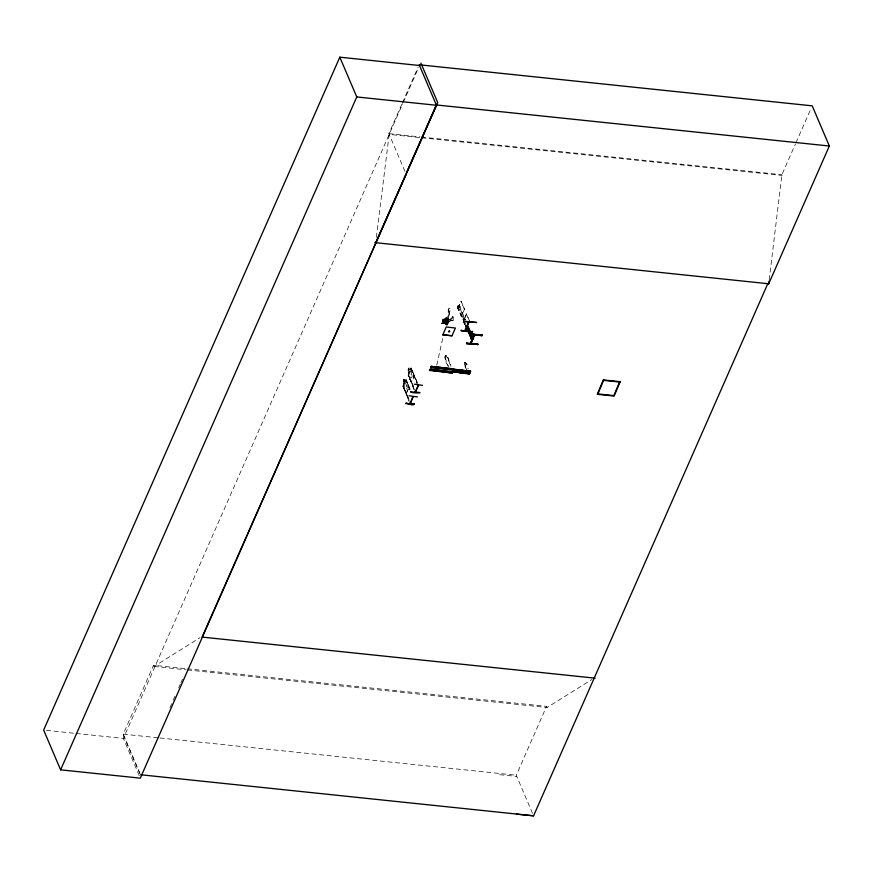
<?xml version="1.0" encoding="UTF-8"?>
<svg xmlns="http://www.w3.org/2000/svg" width="873" height="873" viewBox="0 0 873 873"><rect width="100%" height="100%" fill="white"/><g stroke="black" fill="none" stroke-linecap="round" stroke-linejoin="round"><path stroke-width="0.65" stroke-dasharray="4.37 3.27" d="M403.13 385.168L403.053 386.684L403.773 383.618L402.868 381.676L403.904 379.319L404.745 381.283M417.425 382.68L411.161 368.079L413.998 376.001C411.194 393.21 406.905 366.071 408.706 373.906L410.266 377.562L411.456 377.944L412.416 375.75L412.263 373.011L410.714 369.355L409.917 369.879L408.99 367.773L408.051 370.13L408.946 372.073M414.337 389.696L408.095 375.074L410.637 368.231M447.587 320.62L448.449 312.054A2.084 0.884 -84 0 1 448.569 308.9A2.084 0.884 -84 0 1 449.901 309.107A2.084 0.884 -84 0 1 449.322 312.196L448.242 320.729L449.551 312.218A2.084 0.884 -84 0 0 450.141 309.129A2.084 0.884 -84 0 0 448.809 308.922A2.084 0.884 -84 0 0 448.678 312.076L447.587 320.62L448.471 320.751M376.361 237.347L389.183 134.387L420.36 137.639M769.222 279.764L781.892 174.72L795.434 143.969M451.821 318.427L451.854 318.143A2.084 0.884 -84 0 1 453.207 316.844A2.084 0.884 -84 0 1 453.273 319.922A2.084 0.884 -84 0 1 451.898 320.151L448.231 321.984L448.198 320.478L452.094 318.176A2.084 0.884 -84 0 1 453.436 316.866A2.084 0.884 -84 0 1 453.502 319.944A2.084 0.884 -84 0 1 452.138 320.184L451.854 319.933M447.14 325.585L445.601 321.984L446.409 317.717L443.975 319.267L441.651 323.73L443.8 318.852L446.409 317.717L447.914 322.279L441.651 323.73L444.139 322.268L447.914 322.279L446.343 319.485L445.055 319.354L444.357 320.948L444.957 322.355L445.656 320.762L445.055 319.354M436.751 365.198L443.135 336.487M464.676 362.852L465.287 365.514A2.084 0.895 -83.5 0 0 466.029 367.926L467.666 371.505M447.576 321.57L442.48 320.98L447.543 321.853L447.958 320.456L446.965 324.429L447.98 322.683L447.576 321.766L442.644 320.249L447.773 321.439L442.6 320.216M464.556 362.841L465.211 362.262L466.018 363.921A2.084 0.895 -83.5 0 1 466.935 365.667L468.266 368.941M140.029 773.511L123.235 734.149L153.55 665.27L186.08 668.674M404.952 171.359L388.867 133.634L401.864 104.116M402.398 102.894L418.102 67.221M139.244 775.671L123.344 738.394L402.715 103.636M403.261 102.403L418.418 67.963M408.051 370.13L408.99 367.773M403.904 379.319L404.832 381.436L405.629 380.912L407.178 384.567L407.331 387.306L406.371 389.5L405.181 389.107L403.621 385.462L403.861 383.629L402.966 381.687L404.003 379.329M404.734 381.425L406.174 379.635L410.255 389.336M409.819 369.868L411.259 368.079M403.173 385.2L405.552 379.788M408.957 401.22L403.501 387.121L406.927 394.487M409.677 389.958L406.305 380.737L409.972 389.98M414.042 389.674L408.586 375.565L414.62 389.052M417.894 385.746L411.39 369.192L417.141 383.323M403.795 387.143L403.217 387.765M408.88 375.597L408.302 376.208M406.392 393.068L408.913 387.557L406.392 393.068L403.108 386.63M413.496 373.328L413.911 375.99L411.478 381.523L410.321 380.29M442.24 320.729L442.949 319.136L444.237 319.267L444.837 320.675L444.139 322.268L443.539 320.86L442.24 320.729L442.84 322.137L444.237 319.267M447.914 322.279L446.245 322.486L445.645 321.078L446.343 319.485M446.965 324.429L446.561 323.523L447.587 321.864M447.194 324.45L447.576 321.766L442.382 320.533L447.707 321.122M457.932 307.547L458.238 306.849L460.006 307.034L459.689 307.722L457.932 307.547L457.801 305.812L459.558 305.997L465.364 319.834L463.716 319.66M458.281 306.903L458.019 307.503L459.918 307.078M457.812 308.387L461.14 301.229L464.534 309.184L461.381 316.353L457.812 308.387L461.381 316.353M457.987 308.398L461.14 301.229M465.069 320.347L459.231 306.674L459.558 305.997M459.482 306.729L460.322 306.772M461.206 316.342L464.36 309.162L460.966 301.218M462.93 319.267L463.236 318.569L465.003 318.754L464.698 319.453L462.93 319.267L463.377 320.304L463.683 319.605L465.669 319.725L465.014 319.289M463.028 319.267L463.29 318.667M464.709 324.549L463.257 321.144L466.411 313.974L469.98 321.941M464.883 324.57L463.432 321.166L466.586 313.985M532.53 813.352L516.27 775.224L546.585 706.344L187.433 668.816M795.969 142.736L811.126 108.296M169.886 707.708L172.625 701.51M173.181 700.266L175.92 694.057M178.67 687.859L180.318 684.137M180.864 682.893L182.512 679.172M464.643 362.611L465.211 362.262L465.898 363.91A2.084 0.895 -83.5 0 1 467.055 365.678L466.935 365.667M441.651 323.73L448.133 321.777L445.23 321.428L441.825 324.145L448.133 321.777L444.433 321.864L445.961 325.465M153.55 665.27L154.052 666.426L200.037 637.705M187.422 669.918L547.076 707.512L591.916 679.5M448.198 320.478L452.05 318.449M448.231 321.984L452.083 319.954M445.601 321.984L444.794 322.421L445.819 324.821M442.48 320.98L447.445 321.515L448.002 322.563L446.19 318.219L443.8 318.852L446.943 320.893L446.245 322.486L442.371 322.082M448.133 321.777L444.794 322.421L444.433 321.864M410.626 368.133L411.227 368.188M405.465 379.777L406.141 379.744L408.913 387.557M499.629 774.7L516.761 776.381M388.867 133.634L420.044 136.897M421.397 137.039L781.892 174.72M421.714 137.781L782.219 175.462M457.856 305.91L459.493 306.074M457.496 306.51L459.253 306.696M464.927 319.496L465.691 319.365M447.674 319.616L448.264 319.682M443.08 320.489L444.837 320.675M445.656 320.762L446.943 320.893L446.19 318.219M444.357 320.948L445.645 321.078M447.5 323.228L448.089 323.294M405.203 391.933L406.491 393.079M154.052 666.426L186.069 669.777M123.235 734.149L158.471 737.827M159.824 737.969L516.27 775.224M46.356 730.341L74.718 733.309M76.071 733.451L123.344 738.394M448.275 366.311L447.118 363.921A3.121 1.342 -83.5 0 1 446.005 360.298L445.088 358.148A1.56 0.666 -83.5 0 1 445.208 355.966A1.56 0.666 -83.5 0 1 446.168 355.758L447.26 357.93A3.121 1.342 -83.5 0 1 448.82 360.56L450.992 366.387M446.168 355.758L447.26 357.93M445.088 358.148L446.179 360.32A3.121 1.342 -83.5 0 0 447.292 363.943L448.449 366.333M447.085 357.908A3.121 1.342 -83.5 0 1 448.646 360.538L448.82 360.56M464.567 364.063L465.287 365.514M465.68 367.893L467.775 371.516M447.478 321.777L442.655 320.849L447.511 321.831M466.411 313.974L469.805 321.93M457.801 305.812L465.418 323.632M457.594 306.499L466.073 326.393M445.23 321.428L446.769 325.029M442.949 319.136L443.549 320.544M411.39 369.192L417.13 382.647M408.586 375.565L414.326 389.02M546.585 706.344L547.076 707.512M406.305 380.737L409.961 389.303M407.451 395.709L409.011 399.387M403.501 387.121L409.241 400.576M403.01 386.63L409.251 401.253M123.409 735.273L139.702 773.478M448.646 360.538L450.817 366.376M448.438 320.5L448.471 322.006M465.909 367.915A2.084 0.895 -83.5 0 1 465.178 365.503M445.263 358.17A1.56 0.666 -83.5 0 1 445.383 355.977A1.56 0.666 -83.5 0 1 446.343 355.78M403.959 380.192L403.621 382.254L403.959 380.192M409.044 368.646L408.706 370.709L409.044 368.646M405.105 382.09L404.144 384.284L405.694 387.939L406.665 385.735L405.105 382.09M410.19 370.534L409.23 372.727L410.779 376.383L411.75 374.19L410.19 370.534M448.253 321.69L447.631 322.519L448.253 321.69M447.445 321.613L442.611 320.915L447.456 321.701M447.74 321.177L442.436 320.347L447.74 321.177M447.773 321.34L442.556 320.205L447.773 321.439M448.078 322.595A1.822 0.775 -84 0 0 447.882 319.638A1.822 0.775 -84 0 0 446.812 322.039A1.822 0.775 -84 0 0 448.078 322.595M448.667 322.65A1.822 0.775 -84 0 0 448.46 319.704A1.822 0.775 -84 0 0 447.391 322.104A1.822 0.775 -84 0 0 448.667 322.65"/><path stroke-width="1.31" d="M429.472 370.425L452.258 373.022L429.483 369.912L452.607 372.258L430.029 369.17L452.814 371.8M431.349 366.322L431.022 367.075L453.818 369.628L454.135 368.93L431.338 366.376L453.949 369.093M452.236 373.022L452.498 372.465L429.527 370.021L452.487 372.553M452.552 372.334L452.814 371.778M453.818 369.595L453.567 370.152L453.818 369.628M469.488 373.688L454.178 372.018L455.4 369.497L470.602 371.254L469.336 373.993L454.156 371.909L469.587 373.284M469.718 373.175L454.113 371.778L469.358 373.644M455.04 369.988L470.241 372.051L455.04 369.988L470.58 371.298L455.193 369.388M516.445 814.127L533.578 815.819L767.793 283.681L768.72 283.78L769.048 281.106M410.004 403.675L413.125 396.571M405.705 403.675C404.843 401.744 414.129 407.069 414.195 403.872M410.801 392.086C431.655 392.403 410.408 394.159 410.834 391.431M414.293 404.21L405.836 403.381L414.337 404.199M453.6 370.119L430.782 367.544L431.044 366.987M453.916 369.432L431.098 366.856M455.259 369.825L470.46 371.56M415.723 391.584L415.232 390.984M417.938 385.189L417.84 385.659M419.498 65.508L339.815 57.181L43.65 730.068L60.608 769.833L140.302 778.159L436.467 105.273L419.182 64.766L812.206 105.84L829.35 146.02L768.677 283.867L767.749 283.78M60.608 769.833L356.773 96.947L339.815 57.181M406.545 172.592L435.78 106.179M408.946 395.796L417.501 396.909M422.587 385.364L414.315 384.196M415.024 392.163L418.538 385.08L415.417 392.13M410.332 403.686L413.049 396.669M442.84 334.839L446.223 326.982L455.411 328.03L451.996 335.789L442.807 334.752L451.996 335.789M461.206 330.147L461.162 330.878L472.435 332.056L472.468 331.325M465.374 321.319L476.636 322.497L465.2 321.668M465.986 326.437L466.302 325.738M466.64 342.903L466.608 343.635L478.044 344.42L466.64 342.903L466.608 343.635L478.044 344.42M481.907 335.658L481.94 334.926L481.907 335.658L470.503 334.141L481.94 334.97M471.431 339.193L471.736 338.495L473.504 338.68L473.188 339.379L471.431 339.193L471.005 338.2L471.311 337.502L473.079 337.687M477.902 344.082L477.869 344.813M620.321 381.37L614.155 396.047L597.263 394.28L603.429 379.613M619.677 381.719L613.861 395.6L597.907 393.93L603.723 380.061M375.696 242.694L437.711 102.556L420.895 63.118M467.808 373.469L468.899 371.08M430.88 367.118L453.665 369.716M436.325 104.946L829.35 146.02M356.773 96.947L436.467 105.273M374.768 242.596L768.72 283.78M461.326 330.485L472.609 331.664M470.798 334.086L482.082 335.254M470.503 334.141L481.787 335.319M481.907 335.603L470.645 334.424L470.678 333.748M603.57 379.941L620.463 381.708M603.865 380.388L619.819 382.058M410.648 403.01L410.146 402.529M595.135 678.168L202.11 637.083L406.152 174.153M140.553 774.744L533.578 815.819M454.364 371.451L469.696 373.218M469.183 321.821L465.331 330.583M468.736 321.766L464.862 330.529M468.114 326.295L473.155 339.313L472.73 338.32M468.386 328.139L471.562 335.592M466.477 326.12L471.518 339.15L465.68 325.476M462.221 370.185L461.14 372.575M460.682 370.01L459.591 372.4M459.307 369.857L458.227 372.247M457.768 369.683L456.677 372.073M456.732 369.563L455.651 371.953M417.643 385.168L417.861 385.822M474.159 334.523L470.449 343.624L474.17 334.501M474.628 334.577L470.918 343.667L474.628 334.577M449.333 331.031L448.526 331.478L448.897 332.035L449.704 331.598L449.333 331.031"/></g></svg>
